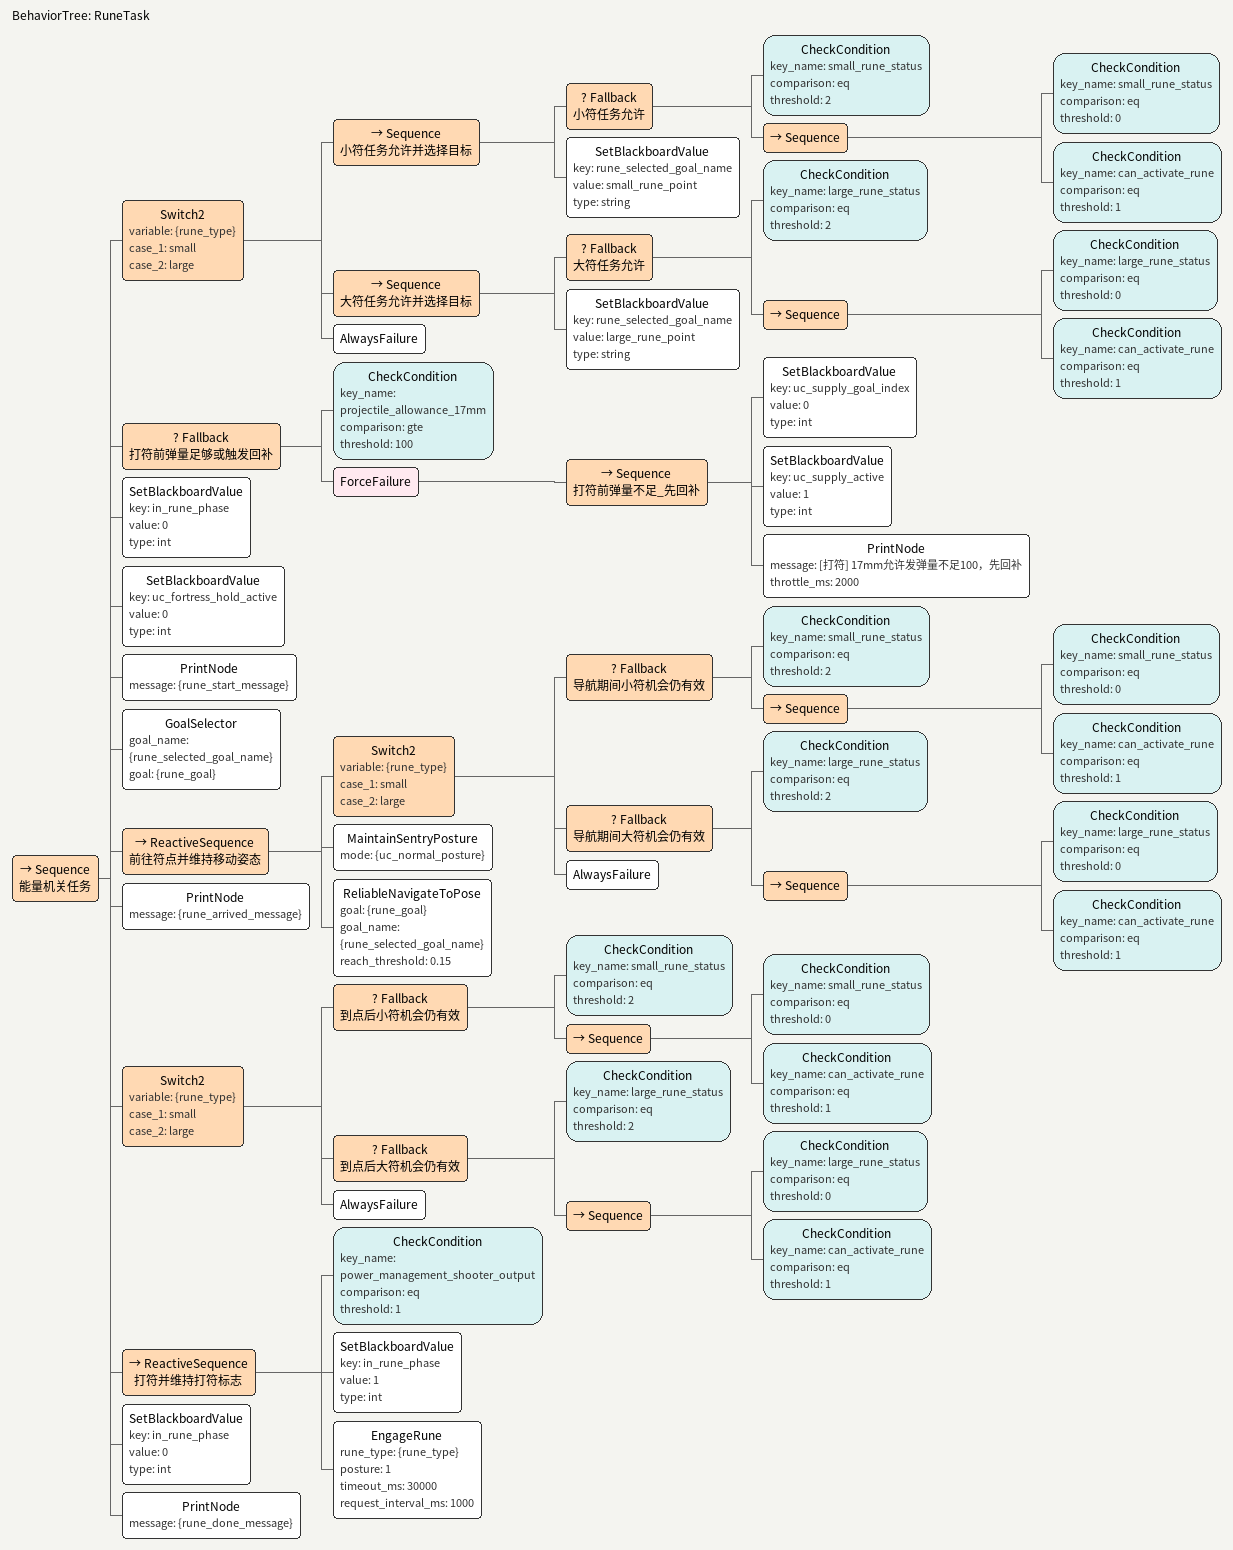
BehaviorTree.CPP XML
<?xml version="1.0" encoding="UTF-8"?>
<root BTCPP_format="4">
  <BehaviorTree ID="RuneTask">
    <Sequence name="能量机关任务">
      <Switch2 variable="{rune_type}" case_1="small" case_2="large">
        <Sequence name="小符任务允许并选择目标">
          <Fallback name="小符任务允许">
            <CheckCondition key_name="small_rune_status" comparison="eq" threshold="2"/>
            <Sequence>
              <CheckCondition key_name="small_rune_status" comparison="eq" threshold="0"/>
              <CheckCondition key_name="can_activate_rune" comparison="eq" threshold="1"/>
            </Sequence>
          </Fallback>
          <SetBlackboardValue key="rune_selected_goal_name" value="small_rune_point" type="string"/>
        </Sequence>
        <Sequence name="大符任务允许并选择目标">
          <Fallback name="大符任务允许">
            <CheckCondition key_name="large_rune_status" comparison="eq" threshold="2"/>
            <Sequence>
              <CheckCondition key_name="large_rune_status" comparison="eq" threshold="0"/>
              <CheckCondition key_name="can_activate_rune" comparison="eq" threshold="1"/>
            </Sequence>
          </Fallback>
          <SetBlackboardValue key="rune_selected_goal_name" value="large_rune_point" type="string"/>
        </Sequence>
        <AlwaysFailure/>
      </Switch2>
      <Fallback name="打符前弹量足够或触发回补">
        <CheckCondition key_name="projectile_allowance_17mm" comparison="gte" threshold="100"/>
        <ForceFailure>
          <Sequence name="打符前弹量不足_先回补">
            <SetBlackboardValue key="uc_supply_goal_index" value="0" type="int"/>
            <SetBlackboardValue key="uc_supply_active" value="1" type="int"/>
            <PrintNode message="[打符] 17mm允许发弹量不足100，先回补" throttle_ms="2000"/>
          </Sequence>
        </ForceFailure>
      </Fallback>
      <SetBlackboardValue key="in_rune_phase" value="0" type="int"/>
      <SetBlackboardValue key="uc_fortress_hold_active" value="0" type="int"/>
      <PrintNode message="{rune_start_message}"/>
      <GoalSelector goal_name="{rune_selected_goal_name}" goal="{rune_goal}"/>
      <ReactiveSequence name="前往符点并维持移动姿态">
        <Switch2 variable="{rune_type}" case_1="small" case_2="large">
          <Fallback name="导航期间小符机会仍有效">
            <CheckCondition key_name="small_rune_status" comparison="eq" threshold="2"/>
            <Sequence>
              <CheckCondition key_name="small_rune_status" comparison="eq" threshold="0"/>
              <CheckCondition key_name="can_activate_rune" comparison="eq" threshold="1"/>
            </Sequence>
          </Fallback>
          <Fallback name="导航期间大符机会仍有效">
            <CheckCondition key_name="large_rune_status" comparison="eq" threshold="2"/>
            <Sequence>
              <CheckCondition key_name="large_rune_status" comparison="eq" threshold="0"/>
              <CheckCondition key_name="can_activate_rune" comparison="eq" threshold="1"/>
            </Sequence>
          </Fallback>
          <AlwaysFailure/>
        </Switch2>
        <MaintainSentryPosture mode="{uc_normal_posture}"/>
        <ReliableNavigateToPose
          goal="{rune_goal}"
          goal_name="{rune_selected_goal_name}"
          reach_threshold="0.15"/>
      </ReactiveSequence>
      <PrintNode message="{rune_arrived_message}"/>
      <Switch2 variable="{rune_type}" case_1="small" case_2="large">
        <Fallback name="到点后小符机会仍有效">
          <CheckCondition key_name="small_rune_status" comparison="eq" threshold="2"/>
          <Sequence>
            <CheckCondition key_name="small_rune_status" comparison="eq" threshold="0"/>
            <CheckCondition key_name="can_activate_rune" comparison="eq" threshold="1"/>
          </Sequence>
        </Fallback>
        <Fallback name="到点后大符机会仍有效">
          <CheckCondition key_name="large_rune_status" comparison="eq" threshold="2"/>
          <Sequence>
            <CheckCondition key_name="large_rune_status" comparison="eq" threshold="0"/>
            <CheckCondition key_name="can_activate_rune" comparison="eq" threshold="1"/>
          </Sequence>
        </Fallback>
        <AlwaysFailure/>
      </Switch2>
      <ReactiveSequence name="打符并维持打符标志">
        <CheckCondition key_name="power_management_shooter_output" comparison="eq" threshold="1"/>
        <SetBlackboardValue key="in_rune_phase" value="1" type="int"/>
        <EngageRune
          rune_type="{rune_type}"
          posture="1"
          timeout_ms="30000"
          request_interval_ms="1000"/>
      </ReactiveSequence>
      <SetBlackboardValue key="in_rune_phase" value="0" type="int"/>
      <PrintNode message="{rune_done_message}"/>
    </Sequence>
  </BehaviorTree>
</root>
